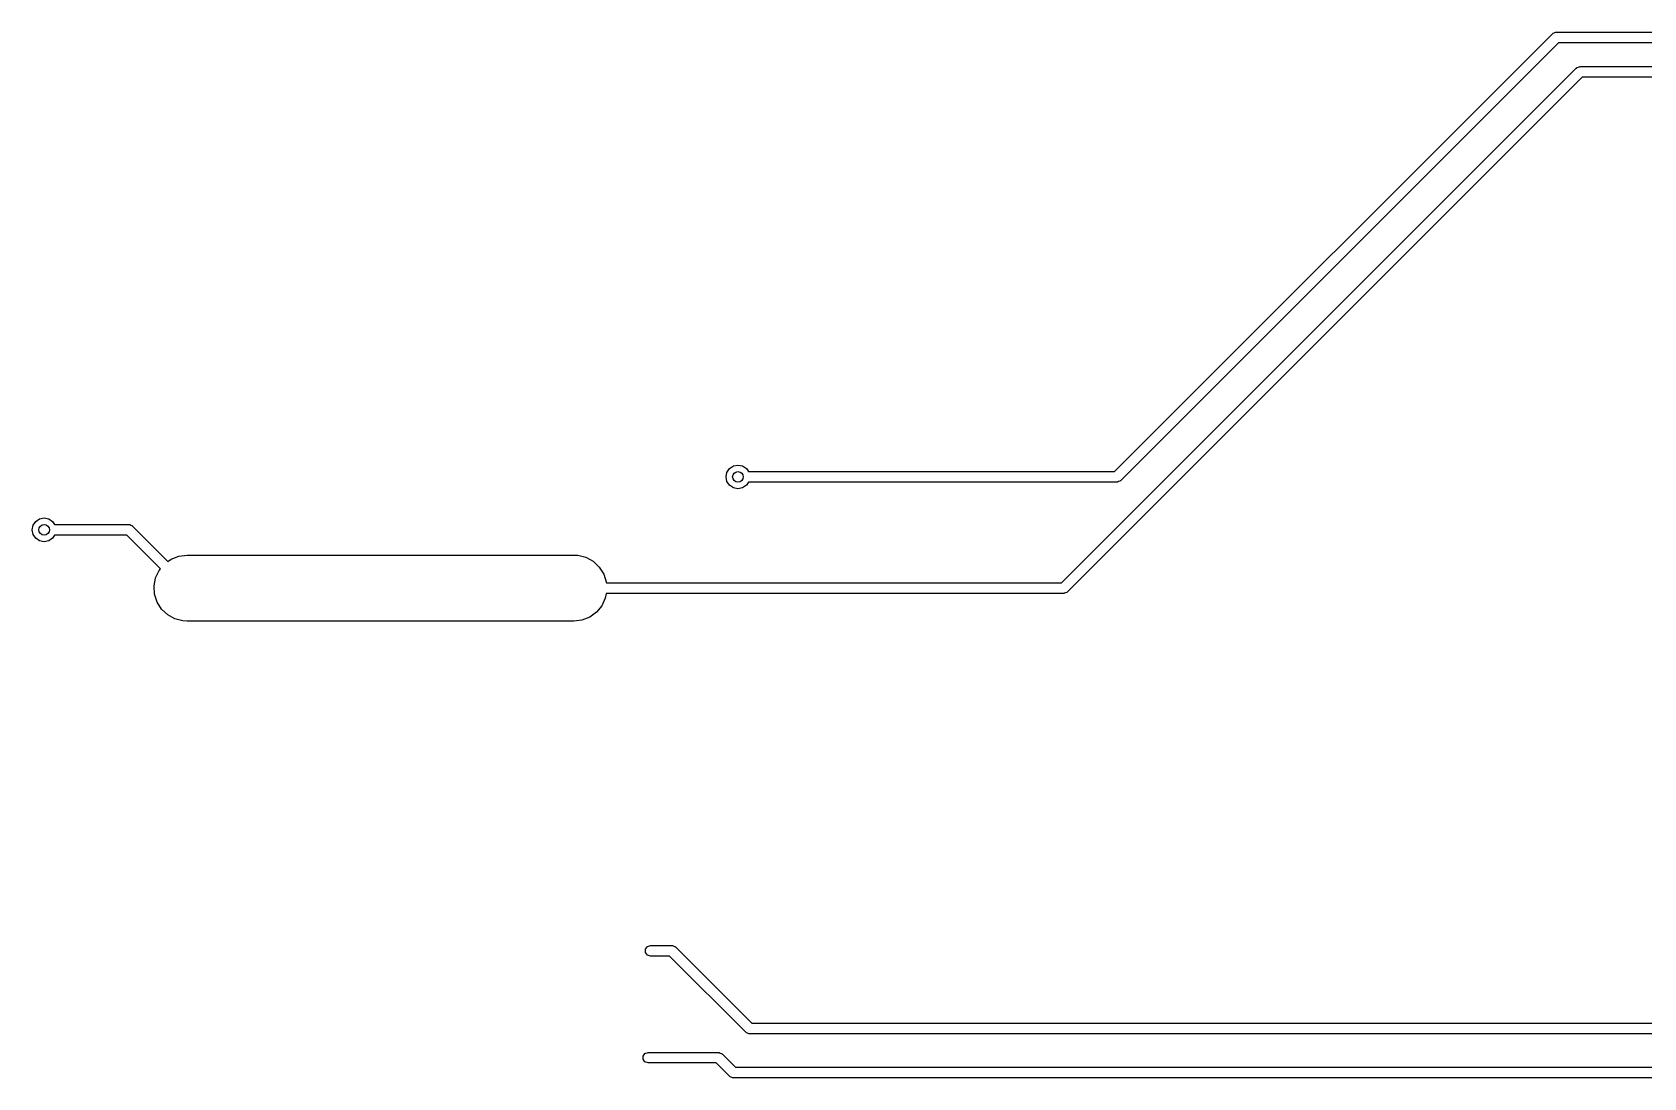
# Model space of a CAD drawing. Extents: x 97 to 313, y -173 to 213.
# Drawn here: x 97.08 to 127.5, y -137.15 to -117.4 of the extents above; entities that cross this region are included whole.
import ezdxf

# ---------------------------------------------------------------- set-up
doc = ezdxf.new("R2010")
doc.units = 0
doc.layers.add('BLACK', color=7, linetype='CONTINUOUS')

msp = doc.modelspace()

# ---------------------------------------------------------------- linework, layer by layer
at = {"layer": 'BLACK', "linetype": 'CONTINUOUS'}
for p, q in [((117.509, -125.7), (125.779, -117.429)), ((125.779, -117.429), (125.786, -117.426)), ((125.786, -117.426), (125.791, -117.419)), ((125.791, -117.419), (125.813, -117.412)), ((125.813, -117.412), (125.834, -117.401)), ((125.834, -117.401), (125.842, -117.402)), ((125.842, -117.402), (125.85, -117.4)), ((125.85, -117.4), (142.159, -117.4)), ((125.891, -117.6), (117.621, -125.871)), ((142.2, -117.6), (125.891, -117.6)), ((126.263, -118.062), (126.284, -118.051)), ((126.284, -118.051), (126.292, -118.052)), ((126.292, -118.052), (126.3, -118.05)), ((126.3, -118.05), (145.525, -118.05)), ((116.509, -127.8), (126.229, -118.079)), ((126.341, -118.25), (116.621, -127.971)), ((126.229, -118.079), (126.236, -118.076)), ((126.236, -118.076), (126.241, -118.069)), ((126.241, -118.069), (126.263, -118.062)), ((145.525, -118.25), (126.341, -118.25)), ((110.192, -125.714), (110.241, -125.641)), ((110.241, -125.641), (110.314, -125.592)), ((110.314, -125.592), (110.4, -125.575)), ((110.4, -125.575), (110.486, -125.592)), ((110.486, -125.592), (110.559, -125.641)), ((110.559, -125.641), (110.599, -125.7)), ((110.175, -125.8), (110.192, -125.714)), ((110.192, -125.886), (110.175, -125.8)), ((110.241, -125.959), (110.192, -125.886)), ((110.314, -126.008), (110.241, -125.959)), ((110.559, -125.959), (110.486, -126.008)), ((110.599, -125.9), (110.559, -125.959)), ((110.599, -125.7), (117.509, -125.7)), ((117.55, -125.9), (110.599, -125.9)), ((117.558, -125.898), (117.55, -125.9)), ((117.566, -125.899), (117.558, -125.898)), ((117.587, -125.888), (117.566, -125.899)), ((117.609, -125.881), (117.587, -125.888)), ((117.614, -125.874), (117.609, -125.881)), ((117.621, -125.871), (117.614, -125.874)), ((110.4, -126.025), (110.314, -126.008)), ((110.486, -126.008), (110.4, -126.025)), ((97.2139, -126.592), (97.3, -126.575)), ((97.3, -126.575), (97.3861, -126.592)), ((97.075, -126.8), (97.0921, -126.714)), ((97.0921, -126.886), (97.075, -126.8)), ((97.0921, -126.714), (97.1409, -126.641)), ((97.1409, -126.641), (97.2139, -126.592)), ((97.3861, -126.592), (97.4591, -126.641)), ((97.4591, -126.641), (97.4986, -126.7)), ((97.4986, -126.7), (98.9, -126.7)), ((98.9, -126.7), (98.9077, -126.702)), ((98.9077, -126.702), (98.9156, -126.701)), ((98.9156, -126.701), (98.9365, -126.712)), ((98.9365, -126.712), (98.9588, -126.719)), ((98.9588, -126.719), (98.9635, -126.726)), ((98.9635, -126.726), (98.9707, -126.729)), ((98.9707, -126.729), (99.638, -127.397)), ((97.1409, -126.959), (97.0921, -126.886)), ((97.2139, -127.008), (97.1409, -126.959)), ((97.3, -127.025), (97.2139, -127.008)), ((97.3861, -127.008), (97.3, -127.025)), ((97.4591, -126.959), (97.3861, -127.008)), ((97.4986, -126.9), (97.4591, -126.959)), ((98.8586, -126.9), (97.4986, -126.9)), ((99.4956, -127.537), (98.8586, -126.9)), ((99.638, -127.397), (99.6989, -127.352)), ((99.6989, -127.352), (99.8446, -127.295)), ((99.8446, -127.295), (100, -127.275)), ((100, -127.275), (107.3, -127.275)), ((107.3, -127.275), (107.378, -127.28)), ((107.378, -127.28), (107.53, -127.319)), ((107.53, -127.319), (107.667, -127.394)), ((107.667, -127.394), (107.782, -127.502)), ((99.3762, -127.861), (99.4056, -127.707)), ((99.4056, -127.707), (99.4723, -127.565)), ((99.4723, -127.565), (99.4956, -127.537)), ((107.782, -127.502), (107.866, -127.634)), ((107.866, -127.634), (107.914, -127.783)), ((107.914, -127.783), (107.915, -127.8)), ((99.3861, -128.017), (99.3762, -127.861)), ((99.4345, -128.166), (99.3861, -128.017)), ((107.894, -128.093), (107.828, -128.235)), ((107.912, -128), (107.894, -128.093)), ((116.55, -128), (107.912, -128)), ((107.915, -127.8), (116.509, -127.8)), ((116.558, -127.998), (116.55, -128)), ((116.566, -127.999), (116.558, -127.998)), ((116.587, -127.988), (116.566, -127.999)), ((116.609, -127.981), (116.587, -127.988)), ((116.614, -127.974), (116.609, -127.981)), ((116.621, -127.971), (116.614, -127.974)), ((99.5184, -128.298), (99.4345, -128.166)), ((99.6326, -128.406), (99.5184, -128.298)), ((107.728, -128.356), (107.601, -128.448)), ((107.828, -128.235), (107.728, -128.356)), ((99.7699, -128.481), (99.6326, -128.406)), ((99.9217, -128.52), (99.7699, -128.481)), ((100, -128.525), (99.9217, -128.52)), ((107.3, -128.525), (100, -128.525)), ((107.455, -128.505), (107.3, -128.525)), ((107.601, -128.448), (107.455, -128.505)), ((108.655, -134.719), (108.691, -134.669)), ((108.655, -134.781), (108.655, -134.719)), ((108.691, -134.831), (108.655, -134.781)), ((108.691, -134.669), (108.75, -134.65)), ((108.75, -134.65), (109.15, -134.65)), ((109.15, -134.65), (109.158, -134.652)), ((109.158, -134.652), (109.166, -134.651)), ((109.166, -134.651), (109.187, -134.662)), ((109.187, -134.662), (109.209, -134.669)), ((109.209, -134.669), (109.214, -134.676)), ((109.214, -134.676), (109.221, -134.679)), ((109.221, -134.679), (110.661, -136.12)), ((108.75, -134.85), (108.691, -134.831)), ((109.109, -134.85), (108.75, -134.85)), ((110.549, -136.291), (109.109, -134.85)), ((110.556, -136.294), (110.549, -136.291)), ((110.561, -136.301), (110.556, -136.294)), ((110.583, -136.308), (110.561, -136.301)), ((110.604, -136.319), (110.583, -136.308)), ((110.661, -136.12), (134.88, -136.12)), ((110.612, -136.318), (110.604, -136.319)), ((110.62, -136.32), (110.612, -136.318)), ((134.925, -136.32), (110.62, -136.32)), ((108.608, -136.739), (108.644, -136.689)), ((108.608, -136.801), (108.608, -136.739)), ((108.644, -136.851), (108.608, -136.801)), ((108.644, -136.689), (108.703, -136.67)), ((108.703, -136.87), (108.644, -136.851)), ((108.703, -136.67), (110.03, -136.67)), ((109.988, -136.87), (108.703, -136.87)), ((110.239, -137.121), (109.988, -136.87)), ((110.03, -136.67), (110.038, -136.673)), ((110.038, -136.673), (110.045, -136.671)), ((110.045, -136.671), (110.066, -136.682)), ((110.066, -136.682), (110.089, -136.689)), ((110.089, -136.689), (110.093, -136.696)), ((110.093, -136.696), (110.101, -136.699)), ((110.101, -136.699), (110.351, -136.95)), ((110.246, -137.124), (110.239, -137.121)), ((110.251, -137.131), (110.246, -137.124)), ((110.273, -137.138), (110.251, -137.131)), ((110.294, -137.149), (110.273, -137.138)), ((110.302, -137.148), (110.294, -137.149)), ((110.31, -137.15), (110.302, -137.148)), ((135.959, -137.15), (110.31, -137.15)), ((110.351, -136.95), (136, -136.95))]:
    msp.add_line(p, q, dxfattribs=at)
at = {"layer": 'BLACK'}
for centre in [(110.4, -125.8), (97.3, -126.8)]:
    msp.add_circle(centre, 0.1, dxfattribs=at)

doc.saveas('drawing.dxf')
